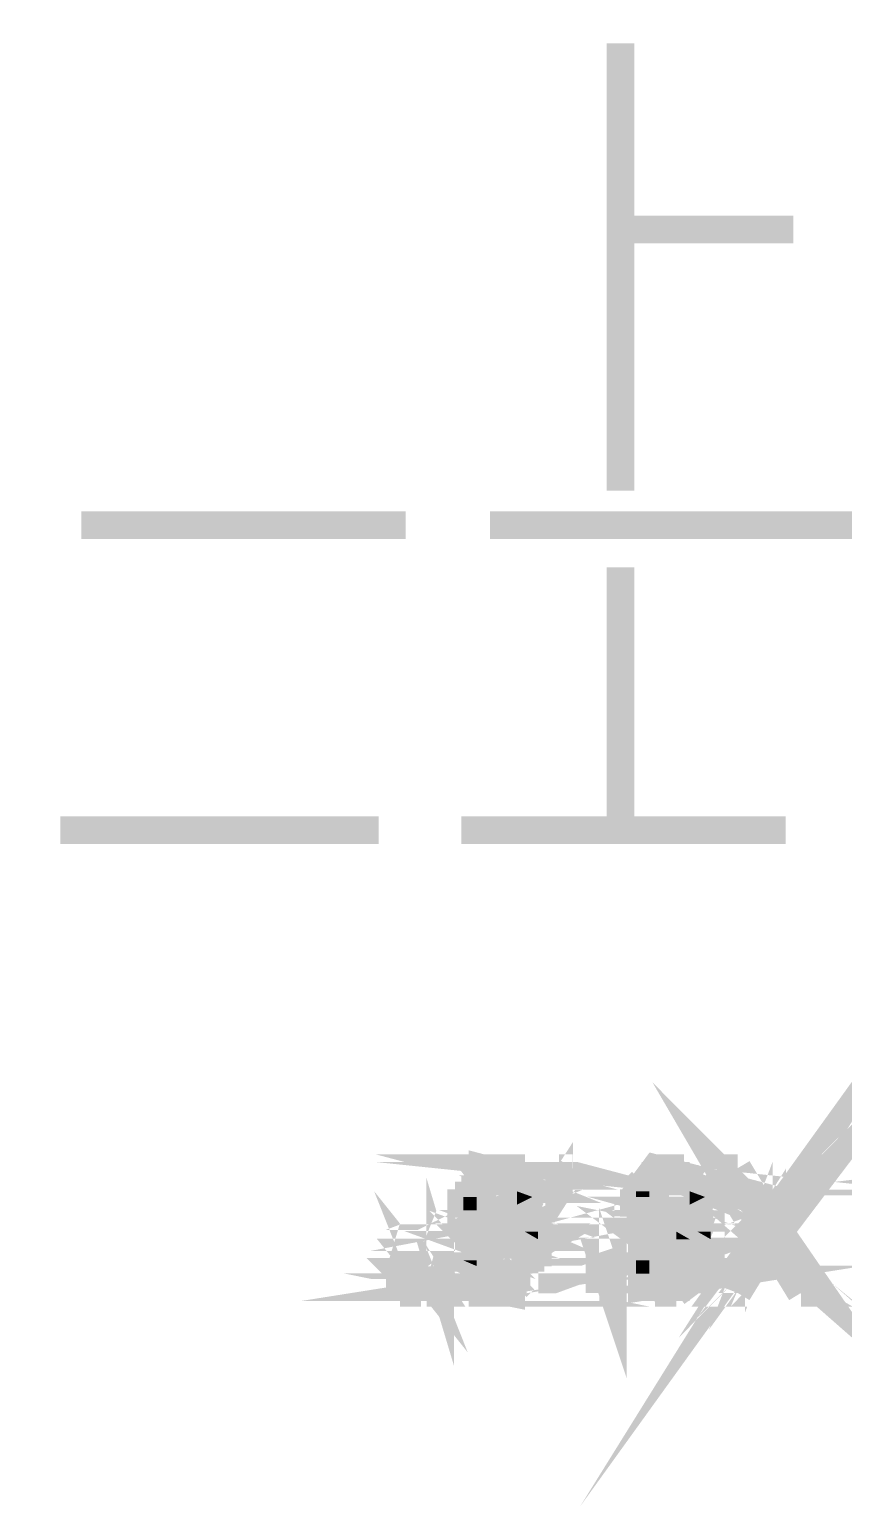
# Model space of a CAD drawing. Header units: inches. Extents: x -524 to 1067, y -71 to 1110.
# Drawn here: x 892.04 to 919.35, y 306.79 to 356.29 of the extents above; entities that cross this region are included whole.
import ezdxf

# ---------------------------------------------------------------- set-up
doc = ezdxf.new("R2010")
doc.units = ezdxf.units.IN
doc.header["$MEASUREMENT"] = 0
doc.layers.add('H', color=7, linetype='Continuous')
doc.layers.add('P', color=7, linetype='Continuous')

msp = doc.modelspace()

# ---------------------------------------------------------------- hatches: boundary and pattern name
at = {"layer": 'H', "linetype": 'Continuous'}
for points in [[(906.78, 317.586), (907.039, 317.846), (908.648, 317.846), (908.648, 317.586), (906.78, 317.586)], [(907.298, 317.846), (907.298, 318.035), (908.199, 318.035), (908.199, 317.846), (907.298, 317.846)], [(909.805, 317.327), (909.805, 318.035), (910.258, 318.035), (910.258, 317.327), (909.805, 317.327)], [(912.576, 317.586), (912.576, 317.846), (914.185, 317.846), (914.441, 317.586), (912.576, 317.586)], [(912.835, 317.846), (913.09, 318.035), (913.992, 318.035), (913.992, 317.846), (912.835, 317.846)], [(916.758, 316.429), (916.569, 315.718), (915.152, 318.035), (915.86, 318.035), (916.758, 316.429)], [(917.017, 316.17), (917.017, 316.429), (917.211, 316.685), (918.178, 318.035), (918.886, 318.035), (917.211, 315.977), (917.017, 316.17)], [(906.59, 317.137), (907.298, 317.327), (907.039, 317.137), (906.59, 317.137)], [(906.59, 317.137), (906.59, 317.327), (907.298, 317.327), (906.59, 317.137)], [(906.78, 317.327), (907.298, 317.521), (907.488, 317.586), (907.298, 317.521), (907.298, 317.327), (906.78, 317.327)], [(906.78, 317.327), (906.78, 317.586), (907.488, 317.586), (906.78, 317.327)], [(908.908, 317.137), (908.389, 317.327), (908.199, 317.327), (908.199, 317.586), (908.908, 317.327), (908.908, 317.137)], [(908.908, 317.327), (908.199, 317.586), (908.908, 317.586), (908.908, 317.327)], [(908.389, 317.137), (908.389, 317.327), (908.908, 317.137), (908.389, 317.137)], [(912.382, 317.327), (913.09, 317.586), (913.09, 317.327), (912.382, 317.327)], [(912.382, 317.327), (912.576, 317.586), (913.09, 317.586), (912.382, 317.327)], [(912.382, 317.137), (912.835, 317.327), (912.835, 317.137), (912.382, 317.137)], [(912.382, 317.137), (912.382, 317.327), (912.835, 317.327), (912.382, 317.137)], [(914.7, 317.137), (914.185, 317.327), (913.992, 317.327), (913.992, 317.586), (914.7, 317.327), (914.7, 317.137)], [(914.7, 317.327), (913.992, 317.586), (914.441, 317.586), (914.7, 317.327)], [(914.185, 317.137), (914.185, 317.327), (914.7, 317.137), (914.185, 317.137)], [(907.039, 316.685), (906.59, 316.878), (906.59, 317.137), (907.039, 317.137), (907.039, 316.685)], [(906.59, 316.685), (906.59, 316.878), (907.039, 316.685), (906.59, 316.685)], [(909.097, 316.685), (908.648, 316.878), (908.389, 316.878), (908.908, 317.137), (909.097, 316.878), (909.097, 316.685)], [(908.389, 316.878), (908.389, 317.137), (908.908, 317.137), (908.389, 316.878)], [(909.097, 316.17), (908.389, 316.429), (908.648, 316.429), (908.648, 316.878), (909.097, 316.685), (909.097, 316.17)], [(912.835, 316.685), (912.123, 316.878), (912.382, 316.878), (912.382, 317.137), (912.835, 317.137), (912.835, 316.685)], [(912.123, 316.685), (912.123, 316.878), (912.835, 316.685), (912.123, 316.685)], [(914.893, 316.685), (914.185, 316.878), (914.7, 317.137), (914.7, 316.878), (914.893, 316.685)], [(914.185, 316.878), (914.185, 317.137), (914.7, 317.137), (914.185, 316.878)], [(914.893, 316.17), (914.185, 316.429), (914.185, 316.878), (914.893, 316.685), (914.893, 316.17)], [(906.59, 315.977), (906.59, 316.685), (907.039, 316.685), (907.039, 316.17), (906.59, 315.977)], [(908.389, 315.977), (908.389, 316.429), (909.097, 316.17), (909.097, 315.977), (908.389, 315.977)], [(912.123, 316.429), (912.123, 316.685), (912.835, 316.685), (912.835, 315.977), (912.382, 315.977), (912.382, 316.17), (912.123, 316.429)], [(913.992, 315.977), (914.185, 316.17), (914.185, 316.429), (914.893, 316.17), (914.893, 315.977), (913.992, 315.977)], [(916.569, 315.718), (916.758, 316.429), (917.017, 316.429), (917.017, 316.17), (916.569, 315.718)], [(906.59, 315.977), (907.039, 316.17), (907.298, 315.977), (906.59, 315.977)], [(906.78, 315.718), (906.78, 315.977), (907.488, 315.977), (907.488, 315.718), (906.78, 315.718)], [(907.94, 315.718), (908.199, 315.977), (908.648, 315.977), (908.648, 315.718), (907.94, 315.718)], [(908.648, 315.01), (908.648, 315.977), (909.097, 315.718), (909.097, 315.01), (908.908, 315.01), (908.908, 314.82), (908.389, 314.82), (908.389, 315.01), (908.648, 315.01)], [(909.097, 315.718), (908.648, 315.977), (909.097, 315.977), (909.097, 315.718)], [(912.576, 315.718), (912.382, 315.977), (913.09, 315.977), (913.284, 315.718), (912.576, 315.718)], [(913.733, 315.718), (913.733, 315.977), (914.185, 315.718), (913.733, 315.718)], [(914.185, 315.718), (913.733, 315.977), (914.441, 315.977), (914.185, 315.718)], [(914.441, 315.528), (914.441, 315.977), (914.893, 315.718), (914.893, 315.269), (914.7, 315.269), (914.7, 314.82), (914.185, 314.82), (914.185, 315.269), (914.441, 315.528)], [(914.893, 315.718), (914.441, 315.977), (914.893, 315.977), (914.893, 315.718)], [(916.569, 315.718), (917.017, 316.17), (917.211, 315.977), (918.627, 313.918), (917.017, 315.528), (916.569, 315.718)], [(907.039, 315.528), (906.78, 315.718), (908.389, 315.718), (908.389, 315.528), (907.039, 315.528)], [(907.488, 315.269), (907.298, 315.528), (907.94, 315.528), (907.94, 315.269), (907.488, 315.269)], [(912.576, 315.528), (912.576, 315.718), (914.185, 315.718), (913.992, 315.528), (912.576, 315.528)], [(913.284, 315.269), (913.09, 315.528), (913.733, 315.528), (913.543, 315.269), (913.284, 315.269)], [(916.569, 315.01), (915.86, 313.918), (915.152, 313.918), (916.569, 315.718), (917.017, 315.528), (916.758, 315.269), (916.758, 315.01), (916.569, 315.01)], [(918.627, 313.918), (917.211, 315.01), (917.017, 315.269), (917.017, 315.528), (918.627, 313.918)], [(904.462, 313.918), (904.462, 314.561), (904.721, 315.269), (904.98, 315.269), (905.17, 314.561), (905.17, 313.918), (904.462, 313.918)], [(905.429, 313.918), (905.429, 314.561), (905.623, 315.269), (905.882, 315.269), (905.882, 313.918), (905.429, 313.918)], [(906.59, 314.561), (906.59, 315.01), (907.039, 314.82), (907.298, 314.561), (906.59, 314.561)], [(907.039, 314.82), (906.59, 315.01), (907.039, 315.01), (907.039, 314.82)], [(911.225, 313.918), (911.225, 315.269), (911.674, 315.269), (911.674, 313.918), (911.225, 313.918)], [(912.382, 314.561), (912.382, 315.01), (912.835, 314.82), (912.835, 314.561), (912.382, 314.561)], [(912.835, 314.82), (912.382, 315.01), (912.835, 315.01), (912.835, 314.82)], [(917.919, 313.918), (917.211, 315.01), (918.627, 313.918), (917.919, 313.918)], [(906.78, 314.367), (906.59, 314.561), (907.298, 314.561), (907.488, 314.367), (906.78, 314.367)], [(907.298, 313.918), (907.298, 314.112), (907.039, 314.112), (906.78, 314.367), (908.648, 314.367), (908.389, 314.112), (908.199, 314.112), (908.199, 313.918), (907.298, 313.918)], [(907.94, 314.367), (908.199, 314.561), (908.648, 314.561), (908.648, 314.367), (907.94, 314.367)], [(908.199, 314.561), (908.389, 314.82), (908.908, 314.82), (908.908, 314.561), (908.199, 314.561)], [(912.382, 314.367), (912.382, 314.561), (913.09, 314.561), (913.09, 314.367), (912.382, 314.367)], [(913.09, 313.918), (913.09, 314.112), (912.576, 314.112), (912.576, 314.367), (914.185, 314.367), (914.185, 314.112), (913.992, 314.112), (913.733, 313.918), (913.09, 313.918)], [(913.733, 314.367), (913.733, 314.561), (914.441, 314.561), (914.441, 314.367), (913.733, 314.367)], [(913.992, 314.561), (913.992, 314.82), (914.7, 314.82), (914.7, 314.561), (913.992, 314.561)]]:
    msp.add_hatch(color=256, dxfattribs=at).paths.add_polyline_path(points)

# ---------------------------------------------------------------- linework, layer by layer
at = {"layer": 'P', "const_width": 0.927}
for points in [[(911.868, 355.829), (911.868, 349.585)], [(911.868, 349.585), (917.66, 349.585)], [(911.868, 349.585), (911.868, 340.829)], [(893.775, 339.668), (904.655, 339.668)], [(907.488, 339.668), (913.992, 339.668)], [(913.992, 339.668), (925.321, 339.668)], [(911.868, 338.252), (911.868, 329.434)], [(863.905, 328.726), (862.489, 328.532), (863.646, 328.726), (863.905, 328.726)], [(893.067, 329.434), (903.754, 329.434)], [(906.524, 329.434), (917.404, 329.434)], [(916.952, 316.236), (918.112, 318.101), (916.952, 316.491)], [(917.211, 315.977), (918.821, 318.101), (916.952, 316.236), (917.211, 315.977)], [(910.258, 318.101), (909.805, 317.393), (909.805, 318.101)], [(916.952, 316.236), (916.503, 315.783), (916.952, 316.491), (916.952, 316.236)], [(915.152, 313.918), (915.795, 313.918), (916.503, 315.783), (915.152, 313.918)], [(908.199, 318.101), (907.232, 318.101), (908.199, 317.846), (908.199, 318.101)], [(907.232, 318.101), (908.199, 317.846), (907.232, 317.846), (907.232, 318.101)], [(908.648, 317.652), (907.039, 317.846), (906.78, 317.652)], [(908.199, 318.101), (907.232, 318.101)], [(907.232, 318.101), (907.488, 318.101)], [(907.681, 318.101), (907.488, 318.101), (907.681, 318.101)], [(907.94, 318.101), (907.488, 318.101), (908.199, 318.101), (907.94, 318.101)], [(907.488, 318.101), (908.199, 318.101), (907.488, 318.101), (907.488, 318.101), (908.199, 318.101), (907.488, 318.101)], [(908.199, 318.101), (908.199, 318.101), (907.488, 318.101)], [(907.681, 318.101), (907.94, 318.101), (907.681, 318.101), (907.681, 318.101), (907.681, 318.101)], [(907.94, 318.101), (907.94, 318.101), (907.94, 318.101)], [(910.258, 318.101), (909.805, 317.393), (910.258, 317.393)], [(909.805, 318.101), (910.258, 318.101)], [(910.258, 318.101), (910.258, 317.393), (910.258, 318.101), (910.258, 318.101), (910.258, 317.393)], [(913.025, 318.101), (913.992, 317.846), (912.835, 317.846), (913.025, 318.101)], [(913.733, 318.101), (913.025, 318.101)], [(913.025, 318.101), (913.284, 318.101)], [(913.733, 318.101), (913.025, 318.101), (913.992, 318.101), (913.733, 318.101)], [(913.025, 318.101), (913.992, 318.101), (913.025, 318.101), (913.025, 318.101), (913.992, 318.101)], [(913.025, 318.101), (913.992, 317.846), (913.992, 318.101)], [(918.627, 313.918), (916.503, 315.783), (916.952, 315.528)], [(913.477, 318.101), (913.477, 318.101), (913.477, 318.101), (913.284, 318.101), (913.477, 318.101), (913.733, 318.101), (913.477, 318.101)], [(913.284, 318.101), (913.733, 318.101)], [(913.733, 318.101), (913.284, 318.101), (913.284, 318.101), (913.733, 318.101)], [(913.284, 318.101), (913.733, 318.101)], [(913.284, 318.101), (913.733, 318.101)], [(913.733, 318.101), (913.733, 318.101)], [(913.992, 317.652), (914.634, 317.393), (914.441, 317.652)], [(915.795, 318.101), (915.152, 318.101)], [(915.152, 318.101), (916.758, 316.491)], [(915.152, 318.101), (916.758, 316.491), (916.503, 315.783), (915.152, 318.101)], [(916.758, 316.491), (915.795, 318.101)], [(918.821, 318.101), (916.952, 316.236)], [(916.952, 316.236), (918.112, 318.101)], [(918.112, 318.101), (916.952, 316.491)], [(916.952, 316.491), (917.211, 316.685), (918.112, 318.101)], [(918.112, 318.101), (918.821, 318.101)], [(914.441, 317.652), (912.576, 317.846), (914.185, 317.846)], [(906.524, 317.137), (907.232, 317.393)], [(906.524, 317.393), (907.232, 317.393)], [(907.232, 317.393), (906.524, 317.393)], [(906.524, 317.393), (907.232, 317.393)], [(907.232, 317.393), (906.524, 317.137)], [(906.524, 317.137), (906.524, 317.393)], [(906.524, 317.393), (907.232, 317.393), (907.232, 317.393)], [(907.232, 317.393), (906.524, 317.393), (907.232, 317.393)], [(906.524, 317.393), (907.232, 317.393)], [(907.232, 317.393), (906.524, 317.393), (906.78, 317.393)], [(907.488, 317.652), (906.78, 317.393), (907.488, 317.652)], [(907.232, 317.652), (906.78, 317.393)], [(906.78, 317.393), (907.232, 317.393), (907.232, 317.652)], [(907.681, 317.652), (906.78, 317.652), (907.681, 317.652)], [(907.488, 317.652), (906.78, 317.652), (907.488, 317.652), (907.488, 317.652), (906.78, 317.652)], [(907.488, 317.652), (906.78, 317.393)], [(906.78, 317.393), (906.78, 317.652)], [(906.78, 317.652), (907.681, 317.652), (906.78, 317.652), (906.78, 317.652), (907.681, 317.652), (906.78, 317.652)], [(907.681, 317.652), (908.648, 317.652), (906.78, 317.652), (907.681, 317.652)], [(908.648, 317.652), (906.78, 317.652), (908.648, 317.652), (908.648, 317.652), (906.78, 317.652)], [(906.78, 317.393), (907.232, 317.393)], [(908.199, 317.652), (908.842, 317.393), (908.199, 317.652), (908.842, 317.393), (908.199, 317.393)], [(908.648, 317.652), (907.039, 317.846)], [(907.039, 317.846), (908.648, 317.846), (908.648, 317.652)], [(907.039, 317.846), (908.648, 317.846), (907.039, 317.846), (907.039, 317.846), (908.648, 317.846)], [(907.039, 317.846), (908.389, 317.846)], [(907.039, 317.846), (908.389, 317.846), (907.039, 317.846), (907.039, 317.846), (908.389, 317.846)], [(907.039, 317.846), (907.039, 317.846), (908.389, 317.846)], [(907.039, 317.846), (908.389, 317.846), (908.389, 317.846), (907.039, 317.846)], [(907.232, 317.393), (907.039, 317.137)], [(907.232, 317.846), (908.389, 317.846), (907.232, 317.846)], [(908.199, 317.846), (907.232, 317.846), (908.389, 317.846), (908.199, 317.846)], [(907.681, 317.652), (907.681, 317.652)], [(907.681, 317.652), (908.648, 317.652), (907.681, 317.652)], [(907.94, 317.652), (908.648, 317.652)], [(908.648, 317.652), (907.94, 317.652), (907.94, 317.652), (908.648, 317.652)], [(907.94, 317.652), (908.648, 317.652)], [(907.94, 317.652), (908.648, 317.652)], [(908.648, 317.652), (907.94, 317.652), (907.94, 317.652), (908.648, 317.652)], [(907.94, 317.652), (908.842, 317.652), (908.648, 317.652)], [(907.94, 317.652), (908.842, 317.652), (908.199, 317.652), (907.94, 317.652)], [(908.199, 317.393), (908.199, 317.652)], [(908.842, 317.652), (908.199, 317.652)], [(908.199, 317.652), (908.842, 317.393)], [(908.842, 317.393), (908.199, 317.393)], [(908.199, 317.393), (908.842, 317.393), (908.842, 317.393), (908.199, 317.393)], [(908.842, 317.393), (908.389, 317.393), (908.199, 317.393)], [(908.389, 317.846), (908.648, 317.846)], [(908.389, 317.393), (908.842, 317.137), (908.389, 317.393)], [(908.842, 317.393), (908.389, 317.393), (908.842, 317.393), (908.842, 317.393), (908.389, 317.393), (908.842, 317.393)], [(908.389, 317.393), (908.389, 317.393), (908.842, 317.393)], [(908.389, 317.393), (908.842, 317.137)], [(908.648, 317.652), (908.648, 317.652)], [(908.842, 317.393), (908.842, 317.652)], [(908.842, 317.137), (908.842, 317.393)], [(913.025, 317.652), (912.316, 317.393), (913.025, 317.652), (912.316, 317.393)], [(912.316, 317.393), (913.025, 317.393), (913.025, 317.652)], [(913.025, 317.652), (912.316, 317.393)], [(912.316, 317.393), (912.576, 317.652)], [(912.835, 317.393), (912.316, 317.137), (912.835, 317.393)], [(912.316, 317.393), (912.835, 317.393), (912.316, 317.393), (912.835, 317.393)], [(912.835, 317.393), (912.316, 317.137)], [(912.316, 317.137), (912.316, 317.393)], [(912.316, 317.393), (913.025, 317.393)], [(913.025, 317.393), (912.316, 317.393)], [(912.316, 317.393), (912.316, 317.393)], [(913.025, 317.393), (912.316, 317.393)], [(912.316, 317.393), (912.835, 317.393)], [(912.316, 317.393), (912.835, 317.393), (912.835, 317.393), (912.316, 317.393)], [(914.441, 317.652), (912.576, 317.846)], [(912.576, 317.846), (912.576, 317.652)], [(912.576, 317.846), (914.185, 317.846)], [(914.185, 317.846), (912.835, 317.846), (912.576, 317.846)], [(913.284, 317.652), (912.576, 317.652), (913.284, 317.652), (912.576, 317.652), (913.025, 317.652)], [(912.576, 317.652), (913.025, 317.652)], [(913.284, 317.652), (912.576, 317.652), (913.477, 317.652), (913.284, 317.652)], [(912.576, 317.652), (913.477, 317.652), (912.576, 317.652), (912.576, 317.652)], [(913.477, 317.652), (914.441, 317.652), (912.576, 317.652), (913.477, 317.652)], [(914.441, 317.652), (912.576, 317.652), (914.441, 317.652), (914.441, 317.652), (912.576, 317.652)], [(913.992, 317.652), (914.634, 317.393), (913.992, 317.652), (914.634, 317.393), (913.992, 317.393)], [(914.185, 317.846), (912.835, 317.846), (914.185, 317.846), (914.185, 317.846), (912.835, 317.846), (914.185, 317.846)], [(912.835, 317.846), (912.835, 317.846), (914.185, 317.846)], [(912.835, 317.846), (912.835, 317.846), (914.185, 317.846)], [(913.992, 317.846), (912.835, 317.846), (913.992, 317.846), (913.992, 317.846), (912.835, 317.846), (913.992, 317.846)], [(912.835, 317.846), (912.835, 317.846), (913.992, 317.846)], [(912.835, 317.846), (914.185, 317.846), (913.992, 317.846)], [(912.835, 317.393), (913.025, 317.393)], [(913.025, 317.652), (913.284, 317.652)], [(913.477, 317.652), (914.441, 317.652), (913.477, 317.652), (914.441, 317.652), (913.733, 317.652), (913.477, 317.652)], [(914.441, 317.652), (913.733, 317.652)], [(913.733, 317.652), (914.441, 317.652)], [(913.733, 317.652), (914.441, 317.652)], [(914.441, 317.652), (913.733, 317.652), (913.733, 317.652), (914.441, 317.652)], [(913.733, 317.652), (914.441, 317.652)], [(913.733, 317.652), (914.441, 317.652)], [(914.441, 317.652), (913.992, 317.652), (913.733, 317.652)], [(913.992, 317.393), (913.992, 317.652)], [(914.441, 317.652), (913.992, 317.652)], [(914.634, 317.393), (913.992, 317.393)], [(913.992, 317.393), (914.634, 317.393), (914.634, 317.393), (913.992, 317.393)], [(914.634, 317.393), (913.992, 317.393)], [(913.992, 317.393), (913.992, 317.393)], [(914.634, 317.393), (913.992, 317.393)], [(913.992, 317.393), (914.634, 317.393), (914.634, 317.393), (913.992, 317.393)], [(914.634, 317.393), (914.185, 317.393), (913.992, 317.393)], [(914.185, 317.846), (914.441, 317.652)], [(914.185, 317.393), (914.634, 317.137), (914.185, 317.393)], [(914.634, 317.393), (914.185, 317.393)], [(914.185, 317.393), (914.634, 317.137)], [(914.441, 317.652), (914.441, 317.652)], [(914.441, 317.652), (914.441, 317.652)], [(914.634, 317.137), (914.634, 317.393)], [(924.613, 317.846), (924.872, 317.652), (923.003, 317.652), (924.613, 317.846)], [(915.795, 313.918), (916.503, 315.783), (916.503, 315.075)], [(907.039, 317.137), (906.524, 317.137), (907.039, 317.137), (906.524, 317.137)], [(906.524, 317.137), (907.039, 316.944)], [(906.524, 317.137), (907.039, 316.944)], [(907.039, 316.944), (906.524, 316.944), (906.524, 317.137)], [(907.039, 317.137), (906.524, 317.137)], [(907.039, 317.137), (906.524, 317.137), (906.524, 317.137), (907.039, 317.137)], [(907.039, 316.685), (906.524, 316.685), (906.524, 316.944)], [(906.524, 316.944), (907.039, 316.685)], [(907.039, 316.944), (906.524, 316.944), (907.039, 316.944), (907.039, 316.944), (906.524, 316.944), (907.039, 316.944)], [(906.524, 316.944), (906.524, 316.944), (907.039, 316.944)], [(906.524, 316.944), (907.039, 316.685)], [(909.097, 316.944), (908.389, 316.944), (908.842, 317.137)], [(907.039, 316.944), (907.039, 317.137)], [(907.039, 316.685), (907.039, 316.944)], [(908.389, 317.137), (908.842, 317.137), (908.389, 317.137), (908.842, 317.137)], [(908.842, 317.137), (908.389, 316.944)], [(908.389, 316.944), (908.389, 317.137)], [(908.389, 317.137), (908.842, 317.137), (908.842, 317.137), (908.389, 317.137)], [(909.097, 316.944), (908.389, 316.944)], [(908.389, 316.944), (909.097, 316.944), (909.097, 316.944), (908.389, 316.944)], [(909.097, 316.944), (908.648, 316.944), (908.389, 316.944)], [(908.648, 316.944), (909.097, 316.685), (908.648, 316.944)], [(909.097, 316.944), (908.648, 316.944)], [(908.648, 316.944), (909.097, 316.685)], [(908.842, 317.137), (909.097, 316.944)], [(909.097, 316.685), (909.097, 316.944)], [(912.835, 316.685), (912.123, 316.685), (912.123, 316.944)], [(912.123, 316.944), (912.835, 316.685)], [(912.835, 316.944), (912.123, 316.944)], [(912.123, 316.944), (912.316, 316.944)], [(912.835, 316.944), (912.123, 316.944)], [(912.123, 316.944), (912.835, 316.685)], [(912.835, 317.137), (912.316, 317.137), (912.835, 317.137), (912.316, 317.137)], [(912.316, 317.137), (912.835, 316.944)], [(912.316, 317.137), (912.835, 316.944)], [(912.835, 316.944), (912.316, 316.944), (912.316, 317.137)], [(912.835, 317.137), (912.316, 317.137), (912.316, 317.137), (912.835, 317.137)], [(912.835, 316.944), (912.316, 316.944), (912.835, 316.944), (912.835, 316.944), (912.316, 316.944)], [(912.835, 316.944), (912.835, 317.137)], [(912.835, 316.685), (912.835, 316.944)], [(914.634, 317.137), (914.185, 316.944), (914.634, 317.137)], [(914.185, 317.137), (914.634, 317.137), (914.185, 317.137), (914.634, 317.137)], [(914.634, 317.137), (914.185, 316.944)], [(914.185, 316.944), (914.185, 317.137)], [(914.185, 317.137), (914.634, 317.137), (914.634, 317.137), (914.185, 317.137)], [(914.185, 316.944), (914.893, 316.685), (914.185, 316.944)], [(914.634, 316.944), (914.185, 316.944), (914.634, 316.944), (914.634, 316.944), (914.185, 316.944), (914.634, 316.944)], [(914.185, 316.944), (914.185, 316.944), (914.634, 316.944)], [(914.185, 316.944), (914.893, 316.685)], [(914.893, 316.685), (914.634, 316.944)], [(916.503, 315.075), (916.952, 315.528), (916.758, 315.075)], [(907.039, 316.685), (906.524, 316.491), (907.039, 316.491)], [(906.524, 316.685), (907.039, 316.685), (906.524, 316.491)], [(906.524, 316.491), (907.039, 316.491), (906.524, 316.236)], [(906.524, 316.685), (907.039, 316.685)], [(907.039, 316.685), (906.524, 316.685)], [(906.524, 316.491), (906.524, 316.685)], [(906.524, 316.685), (907.039, 316.685)], [(907.039, 316.685), (906.524, 316.685)], [(906.524, 316.685), (907.039, 316.685)], [(907.039, 316.685), (907.039, 316.685), (906.524, 316.685), (907.039, 316.685)], [(906.524, 316.685), (907.039, 316.685)], [(906.524, 316.491), (907.039, 316.491)], [(907.039, 316.491), (906.524, 316.491), (906.524, 316.491), (907.039, 316.491)], [(906.524, 316.491), (907.039, 316.491)], [(906.524, 316.236), (906.524, 316.491)], [(907.039, 316.491), (906.524, 316.236)], [(906.524, 316.236), (907.039, 316.236), (907.039, 316.491)], [(907.039, 316.491), (907.039, 316.685)], [(907.039, 316.491), (907.039, 316.491)], [(908.389, 316.491), (909.097, 316.236), (908.389, 316.491)], [(909.097, 316.491), (908.389, 316.491), (908.648, 316.491)], [(909.097, 316.491), (908.389, 316.491)], [(908.389, 316.491), (909.097, 316.236)], [(908.648, 316.685), (909.097, 316.491), (909.097, 316.685)], [(908.648, 316.685), (909.097, 316.685)], [(909.097, 316.685), (908.648, 316.685), (908.648, 316.685), (909.097, 316.685)], [(908.648, 316.685), (909.097, 316.685)], [(908.648, 316.685), (909.097, 316.685)], [(909.097, 316.685), (908.648, 316.685), (908.648, 316.685), (909.097, 316.685)], [(908.648, 316.685), (909.097, 316.491)], [(909.097, 316.491), (908.648, 316.491), (908.648, 316.685)], [(909.097, 316.491), (908.648, 316.491)], [(908.648, 316.491), (909.097, 316.491)], [(908.648, 316.491), (909.097, 316.491)], [(909.097, 316.685), (909.097, 316.685)], [(909.097, 316.491), (909.097, 316.491)], [(909.097, 316.236), (909.097, 316.491)], [(912.123, 316.685), (912.835, 316.685), (912.123, 316.491)], [(914.893, 316.685), (914.185, 316.685), (914.893, 316.491)], [(912.123, 316.685), (912.835, 316.685)], [(912.835, 316.685), (912.123, 316.685)], [(912.123, 316.491), (912.123, 316.685)], [(912.835, 316.685), (912.123, 316.491)], [(912.123, 316.491), (912.835, 316.491), (912.835, 316.685)], [(912.123, 316.685), (912.835, 316.685)], [(912.835, 316.685), (912.123, 316.685)], [(912.123, 316.685), (912.835, 316.685)], [(912.835, 316.685), (912.835, 316.685), (912.123, 316.685), (912.835, 316.685)], [(912.123, 316.685), (912.835, 316.685)], [(912.123, 316.491), (912.835, 316.491)], [(912.835, 316.491), (912.123, 316.491)], [(912.123, 316.491), (912.123, 316.491)], [(912.835, 316.491), (912.123, 316.491)], [(912.123, 316.491), (912.835, 316.491), (912.835, 316.491), (912.123, 316.491)], [(912.835, 316.491), (912.316, 316.236), (912.123, 316.491)], [(912.835, 316.491), (912.316, 316.236)], [(912.316, 316.236), (912.835, 316.236), (912.835, 316.491)], [(914.185, 316.685), (914.893, 316.685)], [(914.893, 316.685), (914.185, 316.685)], [(914.185, 316.685), (914.185, 316.685)], [(914.893, 316.685), (914.185, 316.685)], [(914.185, 316.685), (914.893, 316.685), (914.893, 316.685), (914.185, 316.685)], [(914.893, 316.685), (914.185, 316.685)], [(914.185, 316.685), (914.185, 316.685)], [(914.185, 316.685), (914.893, 316.491)], [(914.893, 316.491), (914.185, 316.491), (914.185, 316.685)], [(914.185, 316.491), (914.893, 316.236), (914.185, 316.491)], [(914.893, 316.491), (914.185, 316.491), (914.893, 316.491), (914.893, 316.491), (914.185, 316.491), (914.893, 316.491)], [(914.185, 316.491), (914.185, 316.491), (914.893, 316.491)], [(914.185, 316.491), (914.893, 316.236)], [(914.893, 316.491), (914.893, 316.685)], [(914.893, 316.236), (914.893, 316.491)], [(916.503, 315.783), (916.952, 316.491), (916.758, 316.491)], [(916.758, 316.491), (916.503, 315.783)], [(916.758, 316.491), (916.503, 315.783), (916.758, 316.491)], [(917.211, 315.977), (916.952, 316.236), (916.503, 315.783)], [(916.758, 316.491), (916.758, 316.491)], [(916.952, 316.491), (917.211, 316.685), (916.952, 316.491), (916.952, 316.491), (917.211, 316.685), (916.952, 316.491)], [(916.952, 316.491), (916.952, 316.236)], [(917.211, 316.685), (917.211, 316.685)], [(905.364, 314.626), (905.816, 314.626), (905.623, 315.269), (905.364, 314.626)], [(907.94, 315.269), (907.232, 315.528), (907.488, 315.269)], [(909.097, 316.236), (908.389, 316.236), (909.097, 315.977), (909.097, 316.236)], [(907.039, 316.236), (907.232, 315.977), (906.524, 315.977)], [(906.524, 315.977), (907.039, 316.236)], [(906.524, 316.236), (907.039, 316.236), (906.524, 316.236), (906.524, 316.236), (907.039, 316.236), (906.524, 316.236)], [(907.039, 316.236), (907.039, 316.236), (906.524, 316.236)], [(907.039, 316.236), (906.524, 315.977)], [(906.524, 315.977), (906.524, 316.236)], [(907.232, 315.977), (906.524, 315.977), (907.232, 315.977), (906.524, 315.977), (907.232, 315.977), (907.232, 315.977), (906.524, 315.977)], [(907.232, 315.977), (906.78, 315.977), (906.524, 315.977)], [(907.232, 315.977), (906.524, 315.977), (906.524, 315.977), (907.232, 315.977)], [(907.232, 315.977), (906.78, 315.977), (907.232, 315.977)], [(907.488, 315.977), (906.78, 315.977)], [(906.78, 315.977), (907.488, 315.783)], [(906.78, 315.977), (907.488, 315.783)], [(907.488, 315.783), (906.78, 315.783), (906.78, 315.977)], [(907.94, 315.783), (908.648, 315.783), (908.199, 315.977)], [(907.488, 315.783), (907.488, 315.977)], [(908.199, 315.977), (907.94, 315.783)], [(913.025, 315.977), (912.316, 315.977), (913.025, 315.977), (912.316, 315.977), (913.284, 315.783), (913.025, 315.977)], [(908.648, 315.783), (908.199, 315.977)], [(908.199, 315.977), (908.648, 315.977), (908.648, 315.783)], [(908.199, 315.977), (908.648, 315.977), (908.199, 315.977), (908.199, 315.977)], [(908.199, 315.977), (908.648, 315.977), (909.097, 315.977), (908.199, 315.977)], [(909.097, 315.977), (908.199, 315.977)], [(908.199, 315.977), (908.389, 315.977)], [(909.097, 315.977), (908.199, 315.977), (908.199, 315.977), (909.097, 315.977)], [(908.389, 316.236), (909.097, 316.236)], [(909.097, 316.236), (908.389, 316.236)], [(908.389, 316.236), (908.389, 316.236)], [(909.097, 316.236), (908.389, 316.236)], [(908.389, 316.236), (909.097, 316.236), (909.097, 316.236), (908.389, 316.236)], [(909.097, 316.236), (908.389, 316.236)], [(908.389, 316.236), (908.389, 316.236)], [(908.389, 316.236), (909.097, 315.977)], [(909.097, 315.977), (908.389, 315.977), (908.389, 316.236)], [(909.097, 315.977), (908.389, 315.977), (909.097, 315.977), (909.097, 315.977), (908.389, 315.977)], [(908.648, 315.977), (909.097, 315.783), (908.648, 315.977)], [(908.648, 315.977), (909.097, 315.977), (909.097, 315.783)], [(909.097, 315.783), (908.648, 315.977)], [(912.316, 315.977), (913.284, 315.783), (912.576, 315.783), (912.316, 315.977)], [(911.608, 315.269), (911.608, 313.918), (911.159, 315.269), (911.608, 315.269)], [(914.893, 316.236), (914.185, 316.236), (914.893, 315.977)], [(912.316, 316.236), (912.835, 316.236), (912.316, 316.236), (912.316, 316.236), (912.835, 316.236), (912.316, 316.236)], [(912.835, 316.236), (912.835, 316.236), (912.316, 316.236)], [(912.835, 316.236), (912.316, 315.977)], [(912.316, 315.977), (912.316, 316.236)], [(912.835, 316.236), (912.316, 315.977)], [(912.316, 315.977), (912.835, 315.977), (912.835, 316.236)], [(912.835, 315.977), (912.316, 315.977), (912.835, 315.977)], [(913.025, 315.977), (912.316, 315.977), (912.316, 315.977), (913.025, 315.977)], [(912.316, 315.977), (912.835, 315.977), (912.316, 315.977), (912.316, 315.977), (912.835, 315.977), (912.316, 315.977)], [(914.441, 315.528), (914.893, 315.528), (914.185, 315.269), (914.441, 315.528)], [(912.835, 315.977), (912.835, 315.977)], [(914.893, 315.977), (913.992, 315.977), (914.185, 316.236)], [(914.185, 315.783), (913.733, 315.783), (913.733, 315.977)], [(913.733, 315.977), (914.185, 315.783)], [(913.992, 315.977), (914.441, 315.977), (913.733, 315.977), (913.992, 315.977)], [(914.441, 315.977), (913.733, 315.977)], [(913.733, 315.977), (914.185, 315.783)], [(913.992, 315.977), (914.441, 315.977), (914.893, 315.977), (913.992, 315.977)], [(914.893, 315.977), (913.992, 315.977), (913.992, 315.977), (914.893, 315.977), (913.992, 315.977), (914.893, 315.977), (913.992, 315.977)], [(914.893, 315.977), (914.893, 315.977), (913.992, 315.977)], [(914.185, 316.236), (914.893, 316.236)], [(914.893, 316.236), (914.185, 316.236)], [(914.185, 316.236), (914.185, 316.236)], [(914.893, 316.236), (914.185, 316.236)], [(914.185, 316.236), (914.893, 316.236), (914.893, 316.236), (914.185, 316.236)], [(914.893, 316.236), (914.185, 316.236)], [(914.185, 316.236), (914.185, 316.236)], [(914.185, 316.236), (914.893, 315.977)], [(914.185, 315.783), (914.441, 315.977)], [(914.441, 315.977), (914.893, 315.783), (914.441, 315.977)], [(914.441, 315.977), (914.893, 315.977), (914.893, 315.783)], [(914.893, 315.783), (914.441, 315.977)], [(914.893, 315.977), (914.893, 316.236)], [(918.627, 313.918), (916.503, 315.783), (917.211, 315.977), (918.627, 313.918)], [(916.503, 315.783), (917.211, 315.977)], [(918.627, 313.918), (916.952, 315.528), (916.952, 315.269)], [(906.78, 315.783), (908.389, 315.783), (907.039, 315.528), (906.78, 315.783)], [(905.17, 314.626), (904.655, 315.269), (904.462, 314.626)], [(907.94, 315.269), (907.232, 315.528), (907.94, 315.528)], [(907.488, 315.783), (906.78, 315.783)], [(906.78, 315.783), (907.488, 315.783)], [(907.488, 315.783), (906.78, 315.783), (907.681, 315.783), (907.488, 315.783)], [(906.78, 315.783), (907.681, 315.783), (906.78, 315.783), (906.78, 315.783), (907.681, 315.783), (906.78, 315.783)], [(907.681, 315.783), (906.78, 315.783)], [(906.78, 315.783), (908.389, 315.783)], [(906.78, 315.783), (908.389, 315.783)], [(908.389, 315.783), (906.78, 315.783), (906.78, 315.783), (908.389, 315.783)], [(906.78, 315.783), (908.389, 315.783)], [(908.389, 315.783), (907.039, 315.528)], [(907.039, 315.528), (908.389, 315.528), (908.389, 315.783)], [(907.039, 315.528), (908.389, 315.528)], [(908.389, 315.528), (907.039, 315.528)], [(907.039, 315.528), (907.039, 315.528)], [(908.389, 315.528), (907.039, 315.528)], [(907.039, 315.528), (908.199, 315.528), (908.389, 315.528)], [(907.039, 315.528), (908.199, 315.528), (907.232, 315.528), (907.039, 315.528)], [(907.232, 315.528), (907.94, 315.528)], [(907.94, 315.528), (907.232, 315.528), (907.232, 315.528), (907.94, 315.528)], [(907.232, 315.528), (908.199, 315.528), (907.94, 315.528)], [(907.232, 315.528), (908.199, 315.528), (907.232, 315.528), (907.232, 315.528), (908.199, 315.528), (907.232, 315.528)], [(908.199, 315.528), (908.199, 315.528), (907.232, 315.528)], [(908.199, 315.528), (908.199, 315.528), (907.232, 315.528)], [(909.097, 315.783), (908.648, 315.528), (909.097, 315.528), (909.097, 315.783)], [(907.681, 315.783), (907.681, 315.783)], [(908.389, 315.783), (907.681, 315.783)], [(908.648, 315.783), (907.681, 315.783)], [(907.681, 315.783), (907.94, 315.783)], [(908.648, 315.783), (907.681, 315.783), (908.389, 315.783)], [(908.648, 315.783), (909.097, 315.783), (908.648, 315.528)], [(908.648, 315.528), (909.097, 315.528), (908.648, 315.269)], [(907.94, 315.783), (908.648, 315.783)], [(908.648, 315.783), (907.94, 315.783)], [(907.94, 315.783), (908.648, 315.783)], [(907.94, 315.528), (907.94, 315.269)], [(908.389, 315.783), (908.389, 315.783)], [(908.389, 315.783), (908.648, 315.783)], [(908.648, 315.783), (909.097, 315.783)], [(909.097, 315.783), (908.648, 315.783), (908.648, 315.783), (909.097, 315.783)], [(908.648, 315.783), (909.097, 315.783)], [(908.648, 315.528), (908.648, 315.783)], [(908.648, 315.528), (909.097, 315.528)], [(909.097, 315.528), (908.648, 315.528), (908.648, 315.528), (909.097, 315.528)], [(908.648, 315.528), (909.097, 315.528)], [(908.648, 315.269), (908.648, 315.528)], [(909.097, 315.528), (908.648, 315.269)], [(908.648, 315.269), (909.097, 315.269), (909.097, 315.528)], [(909.097, 315.783), (909.097, 315.783)], [(909.097, 315.528), (909.097, 315.528)], [(913.284, 315.783), (912.576, 315.783)], [(912.576, 315.783), (913.284, 315.783)], [(913.284, 315.783), (912.576, 315.783), (913.477, 315.783), (913.284, 315.783)], [(912.576, 315.783), (913.477, 315.783), (912.576, 315.783), (912.576, 315.783), (913.477, 315.783), (912.576, 315.783)], [(913.477, 315.783), (912.576, 315.783)], [(912.576, 315.783), (914.185, 315.783)], [(912.576, 315.783), (914.185, 315.783)], [(914.185, 315.783), (912.576, 315.783), (912.576, 315.783), (914.185, 315.783)], [(912.576, 315.783), (914.185, 315.783)], [(912.576, 315.783), (914.185, 315.783)], [(914.185, 315.783), (912.576, 315.528), (912.576, 315.783)], [(914.185, 315.783), (912.576, 315.528)], [(912.576, 315.528), (913.992, 315.528)], [(912.576, 315.528), (913.992, 315.528), (912.835, 315.528)], [(912.835, 315.528), (912.576, 315.528)], [(913.992, 315.528), (912.835, 315.528)], [(912.835, 315.528), (913.992, 315.528)], [(913.992, 315.528), (912.835, 315.528)], [(912.835, 315.528), (913.733, 315.528), (913.992, 315.528)], [(912.835, 315.528), (913.733, 315.528), (913.025, 315.528), (912.835, 315.528)], [(913.992, 315.528), (912.835, 315.528)], [(912.835, 315.528), (913.992, 315.528)], [(913.992, 315.528), (912.835, 315.528)], [(912.835, 315.528), (912.835, 315.528), (913.992, 315.528)], [(913.733, 315.528), (913.025, 315.528)], [(913.025, 315.528), (913.733, 315.528)], [(913.025, 315.528), (913.733, 315.528)], [(913.733, 315.528), (913.025, 315.528), (913.025, 315.528), (913.733, 315.528)], [(913.025, 315.528), (913.477, 315.269)], [(913.025, 315.528), (913.477, 315.269)], [(913.284, 315.269), (913.025, 315.528)], [(914.893, 315.783), (914.441, 315.528), (914.893, 315.528)], [(913.477, 315.783), (913.477, 315.783)], [(914.185, 315.783), (913.477, 315.783)], [(913.477, 315.783), (914.185, 315.783), (913.477, 315.783), (914.185, 315.783), (914.185, 315.783), (913.477, 315.783)], [(913.477, 315.783), (914.185, 315.783), (913.733, 315.783), (913.477, 315.783)], [(913.477, 315.269), (913.733, 315.528)], [(914.441, 315.783), (914.893, 315.783), (914.441, 315.528)], [(913.733, 315.528), (913.733, 315.528)], [(913.992, 315.528), (914.185, 315.783)], [(914.185, 315.783), (914.185, 315.783)], [(914.893, 315.528), (914.185, 315.269)], [(914.185, 315.269), (914.893, 315.269), (914.893, 315.528)], [(914.441, 315.783), (914.893, 315.783)], [(914.893, 315.783), (914.441, 315.783), (914.441, 315.783), (914.893, 315.783)], [(914.441, 315.783), (914.893, 315.783)], [(914.441, 315.528), (914.441, 315.783)], [(914.441, 315.528), (914.893, 315.528)], [(914.893, 315.528), (914.441, 315.528), (914.441, 315.528), (914.893, 315.528)], [(914.441, 315.528), (914.893, 315.528)], [(914.893, 315.783), (914.893, 315.783)], [(914.893, 315.528), (914.893, 315.783)], [(914.893, 315.528), (914.893, 315.528)], [(916.503, 315.783), (916.503, 315.075)], [(916.503, 315.075), (916.952, 315.528), (916.503, 315.783)], [(916.952, 315.528), (916.758, 315.075)], [(916.758, 315.269), (916.952, 315.528)], [(918.627, 313.918), (916.952, 315.528), (916.952, 315.528), (918.627, 313.918)], [(916.952, 315.528), (918.627, 313.918)], [(905.17, 314.626), (904.655, 315.269), (904.915, 315.269), (905.17, 314.626)], [(905.816, 314.626), (905.623, 315.269), (905.816, 315.269), (905.816, 314.626)], [(906.524, 314.82), (906.524, 315.075)], [(906.524, 315.075), (907.039, 314.82)], [(907.039, 315.075), (906.524, 315.075)], [(906.524, 315.075), (907.039, 314.82)], [(907.039, 314.82), (907.039, 315.075)], [(907.681, 315.269), (907.488, 315.269), (907.681, 315.269), (907.681, 315.269), (907.681, 315.269)], [(907.488, 315.269), (907.488, 315.269), (907.488, 315.269)], [(907.488, 315.269), (907.94, 315.269)], [(907.681, 315.269), (907.94, 315.269)], [(907.94, 315.269), (907.681, 315.269)], [(908.648, 315.075), (909.097, 315.075), (908.389, 315.075)], [(908.389, 315.075), (908.648, 315.075)], [(909.097, 315.075), (908.389, 315.075), (908.842, 315.075), (909.097, 315.075)], [(908.389, 315.075), (908.842, 315.075), (908.389, 315.075), (908.389, 315.075), (908.842, 315.075)], [(908.389, 315.075), (908.842, 314.82)], [(908.389, 315.075), (908.842, 314.82)], [(908.842, 314.82), (908.389, 314.82), (908.389, 315.075)], [(908.648, 315.269), (909.097, 315.269), (908.648, 315.269), (908.648, 315.269), (909.097, 315.269), (908.648, 315.269)], [(909.097, 315.269), (909.097, 315.269), (908.648, 315.269)], [(909.097, 315.269), (908.648, 315.075)], [(908.648, 315.075), (908.648, 315.269)], [(909.097, 315.269), (908.648, 315.075)], [(908.648, 315.075), (909.097, 315.075)], [(908.842, 314.82), (908.842, 315.075)], [(909.097, 315.075), (909.097, 315.269)], [(911.608, 313.918), (911.159, 315.269)], [(911.159, 315.269), (911.159, 313.918)], [(911.159, 315.269), (911.159, 313.918)], [(911.159, 313.918), (911.159, 314.626), (911.159, 315.269)], [(911.608, 315.269), (911.608, 314.626), (911.608, 315.269), (911.608, 315.269), (911.608, 314.626)], [(911.608, 315.269), (911.608, 313.918), (911.608, 314.626)], [(912.316, 314.82), (912.316, 315.075)], [(912.316, 315.075), (912.835, 314.82)], [(912.835, 315.075), (912.316, 315.075)], [(912.316, 315.075), (912.835, 314.82)], [(912.835, 314.82), (912.835, 315.075)], [(913.477, 315.269), (913.284, 315.269)], [(913.284, 315.269), (913.284, 315.269), (913.284, 315.269), (913.477, 315.269), (913.284, 315.269), (913.284, 315.269), (913.284, 315.269)], [(913.477, 315.269), (913.477, 315.269), (913.477, 315.269)], [(914.185, 315.269), (914.893, 315.269)], [(914.893, 315.269), (914.185, 315.269)], [(914.185, 315.269), (914.185, 315.269)], [(914.893, 315.269), (914.185, 315.269)], [(914.185, 315.269), (914.634, 315.269), (914.893, 315.269)], [(914.185, 315.269), (914.634, 315.269)], [(914.634, 315.269), (914.185, 315.075)], [(914.185, 315.075), (914.185, 315.269)], [(914.634, 315.269), (914.185, 315.075)], [(914.185, 315.075), (914.634, 315.075), (914.634, 315.269)], [(914.185, 315.075), (914.634, 315.075), (914.185, 315.075), (914.185, 315.075), (914.634, 315.075), (914.185, 315.075)], [(914.634, 315.075), (914.634, 315.075), (914.185, 315.075), (914.634, 315.075)], [(914.185, 315.075), (914.185, 315.075), (914.634, 315.075)], [(914.185, 315.075), (914.634, 314.82)], [(914.185, 315.075), (914.634, 314.82)], [(914.634, 314.82), (914.185, 314.82), (914.185, 315.075)], [(914.634, 314.82), (914.634, 315.075)], [(916.503, 315.075), (915.795, 313.918)], [(916.758, 315.075), (916.503, 315.075)], [(916.758, 315.075), (916.758, 315.269)], [(916.758, 315.075), (916.758, 315.269), (916.758, 315.075)], [(916.758, 315.269), (916.758, 315.269), (916.758, 315.269)], [(918.627, 313.918), (916.952, 315.269)], [(916.952, 315.269), (917.211, 315.075)], [(918.627, 313.918), (916.952, 315.269)], [(916.952, 315.269), (916.952, 315.269)], [(916.952, 315.269), (918.627, 313.918), (916.952, 315.269), (918.627, 313.918), (916.952, 315.269)], [(917.211, 315.075), (918.627, 313.918), (917.211, 315.075), (918.627, 313.918), (917.919, 313.918)], [(917.919, 313.918), (917.211, 315.075)], [(917.211, 315.075), (918.627, 313.918)], [(905.17, 313.918), (904.462, 314.626), (905.17, 314.626)], [(905.17, 313.918), (904.462, 314.626)], [(904.462, 314.626), (904.462, 313.918)], [(904.462, 314.626), (905.17, 314.626)], [(905.816, 313.918), (905.364, 314.626), (905.816, 314.626), (905.816, 313.918)], [(905.17, 314.626), (905.17, 313.918)], [(905.364, 313.918), (905.816, 313.918), (905.364, 314.626)], [(905.364, 314.626), (905.364, 313.918)], [(908.648, 314.626), (907.94, 314.367), (908.648, 314.367), (908.648, 314.626)], [(908.199, 314.626), (908.648, 314.626), (907.94, 314.367)], [(906.524, 314.626), (907.039, 314.82)], [(906.524, 314.626), (907.039, 314.82)], [(907.039, 314.82), (906.524, 314.82), (906.524, 314.626)], [(907.039, 314.82), (906.524, 314.82)], [(906.524, 314.82), (907.039, 314.82)], [(906.524, 314.82), (907.039, 314.82)], [(907.039, 314.82), (906.524, 314.82), (906.524, 314.82), (907.039, 314.82)], [(907.232, 314.626), (906.524, 314.626), (907.232, 314.626), (906.524, 314.626), (907.232, 314.626), (907.232, 314.626), (906.524, 314.626)], [(907.232, 314.626), (906.78, 314.367), (906.524, 314.626)], [(907.232, 314.626), (906.524, 314.626), (907.232, 314.626), (906.524, 314.626), (906.524, 314.626), (907.232, 314.626)], [(907.232, 314.626), (906.524, 314.626)], [(907.232, 314.626), (906.78, 314.367)], [(907.039, 314.82), (907.232, 314.626)], [(907.039, 314.82), (907.039, 314.82)], [(907.488, 314.367), (907.232, 314.626)], [(908.842, 314.626), (908.199, 314.626), (908.389, 314.82)], [(907.94, 314.367), (908.199, 314.626)], [(908.199, 314.626), (908.648, 314.626)], [(908.648, 314.626), (908.199, 314.626)], [(908.842, 314.626), (908.199, 314.626)], [(908.199, 314.626), (908.842, 314.626)], [(908.199, 314.626), (908.842, 314.626)], [(908.842, 314.626), (908.199, 314.626), (908.199, 314.626), (908.842, 314.626)], [(908.199, 314.626), (908.648, 314.626), (908.842, 314.626)], [(908.842, 314.82), (908.389, 314.82)], [(908.389, 314.82), (908.842, 314.82)], [(908.842, 314.82), (908.389, 314.82)], [(908.389, 314.82), (908.842, 314.82)], [(908.389, 314.82), (908.842, 314.82)], [(908.842, 314.82), (908.389, 314.82), (908.389, 314.82), (908.842, 314.82)], [(908.389, 314.82), (908.842, 314.626)], [(908.389, 314.82), (908.842, 314.626)], [(908.842, 314.82), (908.389, 314.82), (908.389, 314.82)], [(908.389, 314.82), (908.842, 314.82)], [(908.842, 314.82), (908.842, 314.82)], [(908.842, 314.626), (908.842, 314.82)], [(908.842, 314.626), (908.842, 314.626)], [(913.025, 314.367), (912.316, 314.367), (913.025, 314.626)], [(914.441, 314.626), (913.733, 314.367), (914.441, 314.367), (914.441, 314.626)], [(913.733, 314.626), (914.441, 314.626), (913.733, 314.367), (913.733, 314.626)], [(912.316, 314.626), (912.835, 314.82)], [(912.316, 314.626), (912.835, 314.82)], [(912.835, 314.82), (912.316, 314.82), (912.316, 314.626)], [(912.835, 314.82), (912.316, 314.82)], [(912.316, 314.82), (912.835, 314.82)], [(912.316, 314.82), (912.835, 314.82)], [(912.835, 314.82), (912.316, 314.82), (912.316, 314.82), (912.835, 314.82)], [(912.316, 314.367), (913.025, 314.626)], [(913.025, 314.626), (912.316, 314.626), (912.316, 314.367)], [(913.025, 314.626), (912.316, 314.626), (913.025, 314.626), (913.025, 314.626), (912.316, 314.626)], [(913.025, 314.626), (913.025, 314.626), (912.316, 314.626)], [(912.835, 314.626), (912.316, 314.626)], [(912.316, 314.626), (912.835, 314.626)], [(913.025, 314.626), (912.316, 314.626), (912.316, 314.626), (913.025, 314.626)], [(912.835, 314.626), (912.316, 314.626)], [(912.576, 314.112), (914.185, 314.367), (914.185, 314.112)], [(912.835, 314.82), (912.835, 314.626)], [(912.835, 314.82), (912.835, 314.82)], [(913.025, 314.626), (913.025, 314.367)], [(914.634, 314.82), (913.992, 314.82), (914.185, 314.82)], [(914.634, 314.82), (913.992, 314.82)], [(913.992, 314.82), (914.634, 314.626)], [(913.992, 314.82), (914.634, 314.626)], [(914.634, 314.626), (913.992, 314.626), (913.992, 314.82)], [(913.992, 314.626), (914.441, 314.626)], [(914.441, 314.626), (913.992, 314.626)], [(913.992, 314.626), (914.441, 314.626)], [(914.441, 314.626), (913.992, 314.626)], [(913.992, 314.626), (914.441, 314.626), (914.441, 314.626)], [(914.441, 314.626), (913.992, 314.626)], [(914.634, 314.626), (913.992, 314.626), (914.441, 314.626), (914.634, 314.626)], [(914.634, 314.82), (914.185, 314.82)], [(914.185, 314.82), (914.634, 314.82)], [(914.634, 314.82), (914.185, 314.82)], [(914.185, 314.82), (914.634, 314.82)], [(914.185, 314.82), (914.634, 314.82)], [(914.634, 314.82), (914.185, 314.82), (914.185, 314.82)], [(914.185, 314.82), (914.634, 314.82)], [(914.634, 314.82), (914.634, 314.82)], [(914.634, 314.626), (914.634, 314.82)], [(908.389, 314.112), (907.039, 314.112), (908.648, 314.367)], [(908.199, 313.918), (907.232, 314.112), (908.199, 314.112), (908.199, 313.918)], [(907.232, 313.918), (908.199, 313.918), (907.232, 314.112), (907.232, 313.918)], [(904.462, 313.918), (905.17, 313.918)], [(908.648, 314.367), (906.78, 314.367)], [(906.78, 314.367), (907.039, 314.112)], [(908.648, 314.367), (906.78, 314.367)], [(906.78, 314.367), (908.648, 314.367)], [(906.78, 314.367), (908.648, 314.367)], [(908.648, 314.367), (907.681, 314.367), (906.78, 314.367)], [(907.488, 314.367), (906.78, 314.367)], [(906.78, 314.367), (907.488, 314.367)], [(907.681, 314.367), (906.78, 314.367), (907.681, 314.367), (907.681, 314.367)], [(906.78, 314.367), (907.488, 314.367)], [(906.78, 314.367), (907.488, 314.367), (907.488, 314.367)], [(907.488, 314.367), (906.78, 314.367), (907.488, 314.367)], [(906.78, 314.367), (907.488, 314.367)], [(907.488, 314.367), (906.78, 314.367)], [(906.78, 314.367), (906.78, 314.367), (907.488, 314.367), (906.78, 314.367)], [(907.488, 314.367), (906.78, 314.367)], [(907.039, 314.112), (908.648, 314.367)], [(908.199, 314.112), (907.039, 314.112)], [(907.039, 314.112), (907.232, 314.112)], [(908.199, 314.112), (907.039, 314.112)], [(907.039, 314.112), (908.389, 314.112), (908.199, 314.112)], [(907.039, 314.112), (908.389, 314.112)], [(908.389, 314.112), (907.039, 314.112)], [(907.039, 314.112), (907.039, 314.112)], [(908.389, 314.112), (907.039, 314.112)], [(907.039, 314.112), (908.389, 314.112), (908.389, 314.112), (907.039, 314.112)], [(908.389, 314.112), (907.039, 314.112)], [(907.039, 314.112), (907.039, 314.112)], [(907.232, 314.112), (908.199, 314.112), (907.232, 314.112), (907.232, 314.112), (908.199, 314.112), (907.232, 314.112)], [(908.199, 314.112), (908.199, 314.112), (907.232, 314.112)], [(907.488, 313.918), (907.94, 313.918), (907.232, 313.918), (907.488, 313.918)], [(907.94, 313.918), (907.232, 313.918)], [(907.232, 313.918), (908.199, 313.918), (907.94, 313.918)], [(907.681, 313.918), (907.488, 313.918), (907.681, 313.918), (907.94, 313.918)], [(907.488, 313.918), (907.94, 313.918)], [(907.94, 313.918), (907.488, 313.918), (907.488, 313.918), (907.94, 313.918)], [(907.488, 313.918), (907.94, 313.918)], [(907.681, 314.367), (908.648, 314.367), (907.681, 314.367), (907.681, 314.367)], [(907.94, 313.918), (907.681, 313.918)], [(907.94, 314.367), (908.648, 314.367), (907.94, 314.367)], [(907.94, 314.367), (908.648, 314.367), (908.648, 314.367), (907.94, 314.367), (908.648, 314.367), (907.94, 314.367), (908.648, 314.367)], [(907.94, 314.367), (907.94, 314.367), (908.648, 314.367)], [(907.94, 313.918), (907.94, 313.918)], [(908.648, 314.367), (908.389, 314.112)], [(908.648, 314.367), (908.648, 314.367)], [(912.576, 314.112), (914.185, 314.367), (912.576, 314.367), (912.576, 314.112)], [(911.159, 313.918), (911.608, 313.918)], [(913.025, 314.367), (912.316, 314.367)], [(912.316, 314.367), (912.576, 314.367)], [(914.185, 314.367), (912.576, 314.367)], [(912.576, 314.367), (914.441, 314.367)], [(912.576, 314.367), (914.441, 314.367)], [(914.441, 314.367), (913.477, 314.367), (912.576, 314.367)], [(913.284, 314.367), (912.576, 314.367)], [(912.576, 314.367), (913.284, 314.367)], [(913.477, 314.367), (912.576, 314.367), (913.477, 314.367), (913.477, 314.367)], [(913.284, 314.367), (912.576, 314.367)], [(912.576, 314.367), (913.284, 314.367)], [(913.284, 314.367), (912.576, 314.367)], [(912.576, 314.367), (912.576, 314.367), (913.284, 314.367)], [(913.284, 314.367), (912.576, 314.367)], [(912.576, 314.367), (913.025, 314.367)], [(912.576, 314.367), (913.025, 314.367)], [(912.835, 314.112), (914.185, 314.112), (912.576, 314.112), (912.835, 314.112)], [(914.185, 314.112), (912.576, 314.112)], [(912.576, 314.112), (914.185, 314.112)], [(912.576, 314.112), (914.185, 314.112)], [(914.185, 314.112), (912.576, 314.112), (912.576, 314.112), (914.185, 314.112)], [(913.992, 314.112), (912.835, 314.112)], [(912.835, 314.112), (913.025, 314.112)], [(913.992, 314.112), (912.835, 314.112)], [(912.835, 314.112), (913.992, 314.112), (913.992, 314.112), (912.835, 314.112)], [(913.992, 314.112), (912.835, 314.112)], [(912.835, 314.112), (912.835, 314.112)], [(913.992, 314.112), (912.835, 314.112)], [(912.835, 314.112), (914.185, 314.112), (913.992, 314.112)], [(913.025, 314.367), (913.284, 314.367)], [(913.733, 313.918), (913.025, 314.112)], [(913.025, 314.112), (913.025, 313.918)], [(913.733, 313.918), (913.025, 314.112)], [(913.025, 314.112), (913.992, 314.112), (913.733, 313.918)], [(913.025, 314.112), (913.992, 314.112)], [(913.284, 313.918), (913.733, 313.918), (913.025, 313.918), (913.284, 313.918)], [(913.733, 313.918), (913.025, 313.918)], [(913.025, 313.918), (913.733, 313.918), (913.733, 313.918), (913.025, 313.918)], [(913.477, 313.918), (913.284, 313.918), (913.477, 313.918), (913.477, 313.918), (913.477, 313.918)], [(913.284, 313.918), (913.284, 313.918), (913.284, 313.918)], [(913.477, 314.367), (914.441, 314.367), (913.477, 314.367), (913.477, 314.367)], [(913.477, 313.918), (913.733, 313.918)], [(913.733, 313.918), (913.477, 313.918)], [(913.733, 314.367), (914.441, 314.367), (913.733, 314.367)], [(913.733, 314.367), (914.441, 314.367), (914.441, 314.367), (913.733, 314.367), (914.441, 314.367), (913.733, 314.367), (914.441, 314.367)], [(913.733, 314.367), (913.733, 314.367), (914.441, 314.367)], [(914.441, 314.367), (914.185, 314.367)], [(914.185, 314.112), (914.185, 314.112)]]:
    msp.add_lwpolyline(points, dxfattribs=at)

doc.saveas('drawing.dxf')
